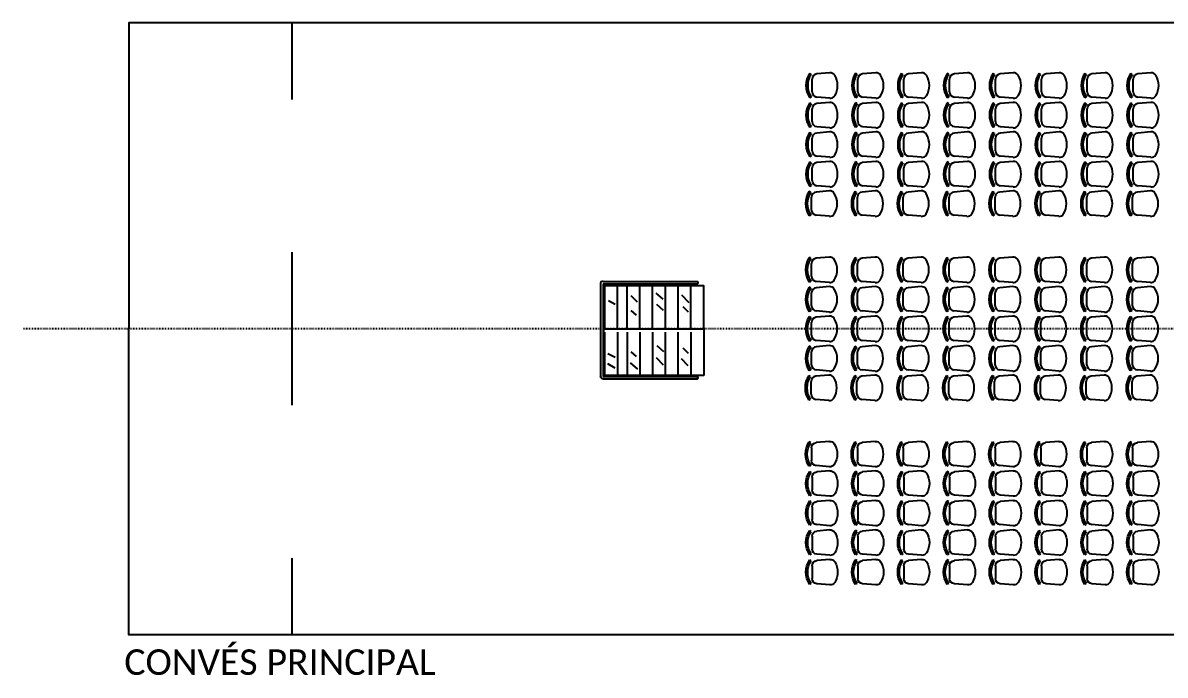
# Model space of a CAD drawing. Header units: millimetres. Extents: x 138823 to 235949, y -69097 to 9810.
# Drawn here: x 138823 to 161240, y -52179 to -39389 of the extents above; entities that cross this region are included whole.
import ezdxf

# ---------------------------------------------------------------- set-up
doc = ezdxf.new("R2010")
doc.units = ezdxf.units.MM
doc.linetypes.add('ACAD_ISO03W100', pattern=[30, 12, -18])
for name, color, linetype in [('0 CASCO', 7, 'Continuous'), ('2 LINHA DE CENTRO', 1, 'ACAD_ISO03W100'), ('29 TEXTO', 52, 'Continuous'), ('90 SUITE', 7, 'Continuous'), ('91 ESCADA', 7, 'Continuous'), ('BUTTOCKS', 30, 'Continuous'), ('Casco', 7, 'Continuous')]:
    doc.layers.add(name, color=color, linetype=linetype)
doc.styles.add('Fonte', font='calibril.ttf', dxfattribs={"height": 500})

# ---------------------------------------------------------------- blocks, each defined once
blk = doc.blocks.new('Cadeira')
at = {"layer": '90 SUITE'}
for p, q in [((159524, -17666), (159496, -17647)), ((159891, -17637), (159634, -17659)), ((159541, -18011), (159541, -17760)), ((159524, -18106), (159496, -18125)), ((159891, -18135), (159634, -18113))]:
    blk.add_line(p, q, dxfattribs=at)
for centre, radius, start, end in [((159846, -17886), 424, 145.6197, 214.3803), ((159846, -17886), 390, 145.6197, 214.3803), ((159643, -17760), 102, 94.9697, 180), ((159900, -17738), 102, 31.593, 94.9697), ((159660, -17886), 384, 328.407, 31.593), ((159643, -18011), 102, 180, 265.0303), ((159900, -18034), 102, 265.0303, 328.407)]:
    blk.add_arc(centre, radius, start, end, dxfattribs=at)
blk = doc.blocks.new('ESCADA')
at = {"layer": '91 ESCADA'}
for p, q in [((152331, -42136), (152311, -42136)), ((152331, -42136), (154181, -42136)), ((152281, -42166), (152281, -43998)), ((152331, -42186), (152331, -43998)), ((152331, -42186), (154181, -42186)), ((152363, -43067), (152363, -42219)), ((152613, -43067), (152613, -42219)), ((152803, -43067), (152803, -42219)), ((153053, -43067), (153053, -42219)), ((153303, -43067), (153303, -42219)), ((153509, -42484), (153373, -42368)), ((153553, -43067), (153553, -42219)), ((153803, -43067), (153803, -42219)), ((154053, -43067), (154053, -42219)), ((154303, -42219), (154303, -43067)), ((152566, -42588), (152440, -42519)), ((153003, -42543), (152881, -42417)), ((153519, -42707), (153387, -42592)), ((154018, -42557), (153875, -42403)), ((152985, -42798), (152881, -42707)), ((154004, -42738), (153899, -42634)), ((152367, -43979), (152367, -43131)), ((152617, -43979), (152617, -43131)), ((152807, -43979), (152807, -43131)), ((153057, -43979), (153057, -43131)), ((153307, -43979), (153307, -43131)), ((153557, -43979), (153557, -43131)), ((153807, -43979), (153807, -43131)), ((154057, -43979), (154057, -43131)), ((154307, -43067), (154307, -43979)), ((153523, -43516), (153390, -43401)), ((154007, -43548), (153902, -43443)), ((152569, -43625), (152426, -43555)), ((152988, -43607), (152884, -43516)), ((153519, -43778), (153376, -43638)), ((153997, -43792), (153871, -43652)), ((152569, -43837), (152423, -43754)), ((153013, -43855), (152870, -43733)), ((152331, -43998), (154181, -43998)), ((152331, -44048), (154181, -44048)), ((154307, -43979), (152347, -43979))]:
    blk.add_line(p, q, dxfattribs=at)
for points in [[(152345, -43169), (152345, -42219), (154303, -42219), (154303, -43067)], [(152349, -43067), (154307, -43067), (154307, -43979)], [(152349, -43979), (152349, -43131)]]:
    blk.add_lwpolyline(points, dxfattribs=at)
blk.add_arc((152311, -42166), 30, 90, 180, dxfattribs=at)
for points in [[(154181, -42186), (154198, -42186), (154198, -42136), (154181, -42136)], [(152331, -44048), (152307, -44048), (152281, -44022), (152281, -43998)], [(154181, -44048), (154198, -44048), (154198, -43998), (154181, -43998)]]:
    blk.add_open_spline(points, degree=3, dxfattribs=at)

msp = doc.modelspace()

# ---------------------------------------------------------------- linework, layer by layer
at = {"layer": '0 CASCO'}
for p, q in [((144104, -39389), (144104, -40888)), ((144104, -43888), (144104, -46888)), ((144104, -49888), (144104, -51388))]:
    msp.add_line(p, q, dxfattribs=at)
for points in [[(188547, -39389), (140903, -39389), (140903, -45389)], [(188547, -51388), (140903, -51388), (140903, -45388)]]:
    msp.add_lwpolyline(points, dxfattribs=at)
at = {"layer": '2 LINHA DE CENTRO'}
msp.add_line((203788, -45388), (138823, -45388), dxfattribs=at)

# ---------------------------------------------------------------- block references
at = {"layer": 'BUTTOCKS'}
msp.add_blockref('ESCADA', (-2121, -2322), dxfattribs=at)
at = {"layer": 'Casco'}
for p in [(-5231, -22732), (-4331, -22732), (-3431, -22732), (-2531, -22732), (-1631, -22732), (-731, -22732), (169, -22732), (1069, -22732), (-5231, -23311), (-4331, -23311), (-3431, -23311), (-2531, -23311), (-1631, -23311), (-731, -23311), (169, -23311), (1069, -23311), (-5231, -23890), (-4331, -23890), (-3431, -23890), (-2531, -23890), (-1631, -23890), (-731, -23890), (169, -23890), (1069, -23890), (-5231, -24469), (-4331, -24469), (-3431, -24469), (-2531, -24469), (-1631, -24469), (-731, -24469), (169, -24469), (1069, -24469), (-5240, -25047), (-4340, -25047), (-3440, -25047), (-2540, -25047), (-1640, -25047), (-740, -25047), (160, -25047), (1060, -25047), (-5240, -26345), (-4340, -26345), (-3440, -26345), (-2540, -26345), (-1640, -26345), (-740, -26345), (160, -26345), (1060, -26345), (-5240, -26924), (-4340, -26924), (-3440, -26924), (-2540, -26924), (-1640, -26924), (-740, -26924), (160, -26924), (1060, -26924), (-5240, -27503), (-4340, -27503), (-3440, -27503), (-2540, -27503), (-1640, -27503), (-740, -27503), (160, -27503), (1060, -27503), (-5240, -28081), (-4340, -28081), (-3440, -28081), (-2540, -28081), (-1640, -28081), (-740, -28081), (160, -28081), (1060, -28081), (-5249, -28660), (-4349, -28660), (-3449, -28660), (-2549, -28660), (-1649, -28660), (-749, -28660), (151, -28660), (1051, -28660)]:
    msp.add_blockref('Cadeira', p, dxfattribs=at)
at = {"layer": 'Casco', "xscale": -1, "rotation": 180}
for p in [(-5240, -65730), (-4340, -65730), (-3440, -65730), (-2540, -65730), (-1640, -65730), (-740, -65730), (160, -65730), (1060, -65730), (-5231, -66308), (-4331, -66308), (-3431, -66308), (-2531, -66308), (-1631, -66308), (-731, -66308), (169, -66308), (1069, -66308), (-5231, -66887), (-4331, -66887), (-3431, -66887), (-2531, -66887), (-1631, -66887), (-731, -66887), (169, -66887), (1069, -66887), (-5231, -67466), (-4331, -67466), (-3431, -67466), (-2531, -67466), (-1631, -67466), (-731, -67466), (169, -67466), (1069, -67466), (-5231, -68045), (-4331, -68045), (-3431, -68045), (-2531, -68045), (-1631, -68045), (-731, -68045), (169, -68045), (1069, -68045)]:
    msp.add_blockref('Cadeira', p, dxfattribs=at)

# ---------------------------------------------------------------- texts
at = {"layer": '29 TEXTO', "insert": (140814, -51673), "char_height": 500, "attachment_point": 1, "style": 'Fonte'}
msp.add_mtext_dynamic_manual_height_columns('CONVÉS PRINCIPAL', width=12970.01, gutter_width=2500, heights=[0], dxfattribs=at)

doc.saveas('drawing.dxf')
